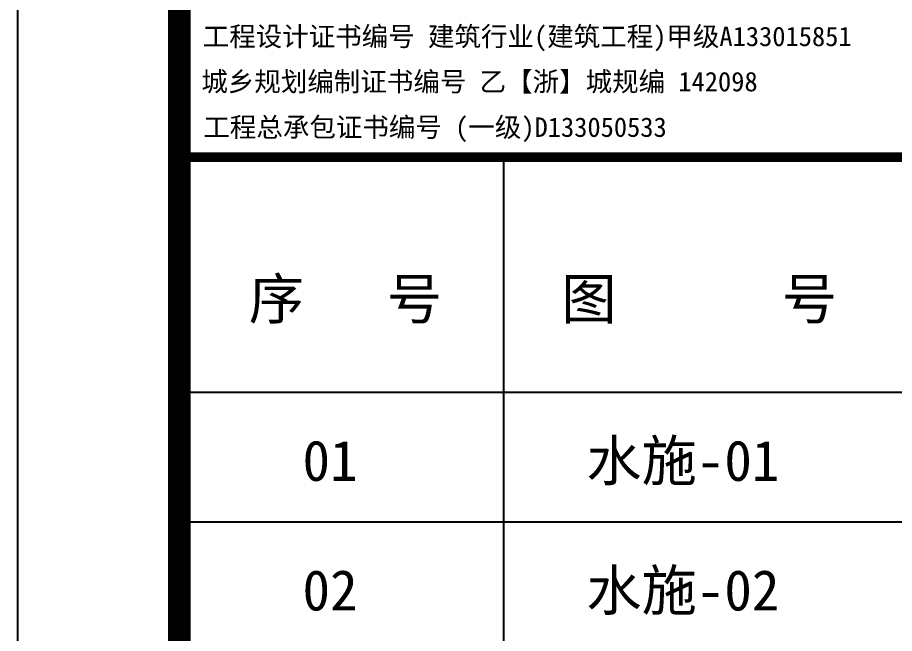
# Model space of a CAD drawing. Extents: x -173215 to 463891, y -864580 to -620646.
# Drawn here: x -134602 to -129187, y -705780 to -701979 of the extents above; entities that cross this region are included whole.
import ezdxf

# ---------------------------------------------------------------- set-up
doc = ezdxf.new("R2010")
doc.units = 0
doc.header["$LTSCALE"] = 500
doc.header["$MEASUREMENT"] = 0
for name, color, linetype in [('WALL', 6, 'CONTINUOUS'), ('X-图框文字-1', 53, 'CONTINUOUS'), ('图框', 4, 'CONTINUOUS')]:
    doc.layers.add(name, color=color, linetype=linetype)
doc.styles.add('iIcon2', font='')
doc.styles.get('iIcon2').set_extended_font_data('SimSun')

# ---------------------------------------------------------------- blocks, each defined once
blk = doc.blocks.new('目录')
at = {"layer": '图框'}
for p, q in [((376638.7, 431173.4), (376638.7, 401473.4)), ((379638.7, 426573.4), (379638.7, 403514.6)), ((377638.7, 425123.4), (396638.7, 425123.4)), ((377638.7, 424323.4), (396638.7, 424323.4))]:
    blk.add_line(p, q, dxfattribs=at)
for points, const_width in [([(377638.7, 403514.6), (396638.7, 403514.6), (396638.7, 430173.4), (377638.7, 430173.4), (377638.7, 403514.6)], 140), ([(377638.7, 426573.4), (396638.7, 426573.4)], 60)]:
    blk.add_lwpolyline(points, dxfattribs=dict(at, const_width=const_width))
at = {"layer": '图框', "const_width": 140}
blk.add_lwpolyline([(377638.7, 403514.6), (377638.7, 430173.4), (396638.7, 430173.4), (396638.7, 403514.6)], close=True, dxfattribs=at)
at = {"layer": '图框', "style": 'iIcon2'}
for s, height, p in [('工程设计证书编号 建筑行业(建筑工程)甲级A133015851', 119.988, (377782.1, 427259.4)), ('城乡规划编制证书编号 乙【浙】城规编 142098', 119.988, (377773.7, 426980.4)), ('工程总承包证书编号 (一级)D133050533', 119.988, (377786.1, 426699.2)), ('序   号', 250, (378067.2, 425574.6)), ('图      号 ', 250, (379996.6, 425574.6))]:
    blk.add_text(s, height=height, dxfattribs=at).set_placement(p)

msp = doc.modelspace()

# ---------------------------------------------------------------- block references
at = {"layer": 'WALL'}
msp.add_blockref('目录', (-511241.1, -1129414.4), dxfattribs=at)

# ---------------------------------------------------------------- texts
at = {"layer": 'X-图框文字-1', "style": 'iIcon2'}
for s, p in [('01', (-132842.7, -704838)), ('水施-01', (-131089.8, -704838)), ('水施-02', (-131089.8, -705638)), ('02', (-132842.7, -705638))]:
    msp.add_text(s, height=250, dxfattribs=at).set_placement(p)

doc.saveas('drawing.dxf')
